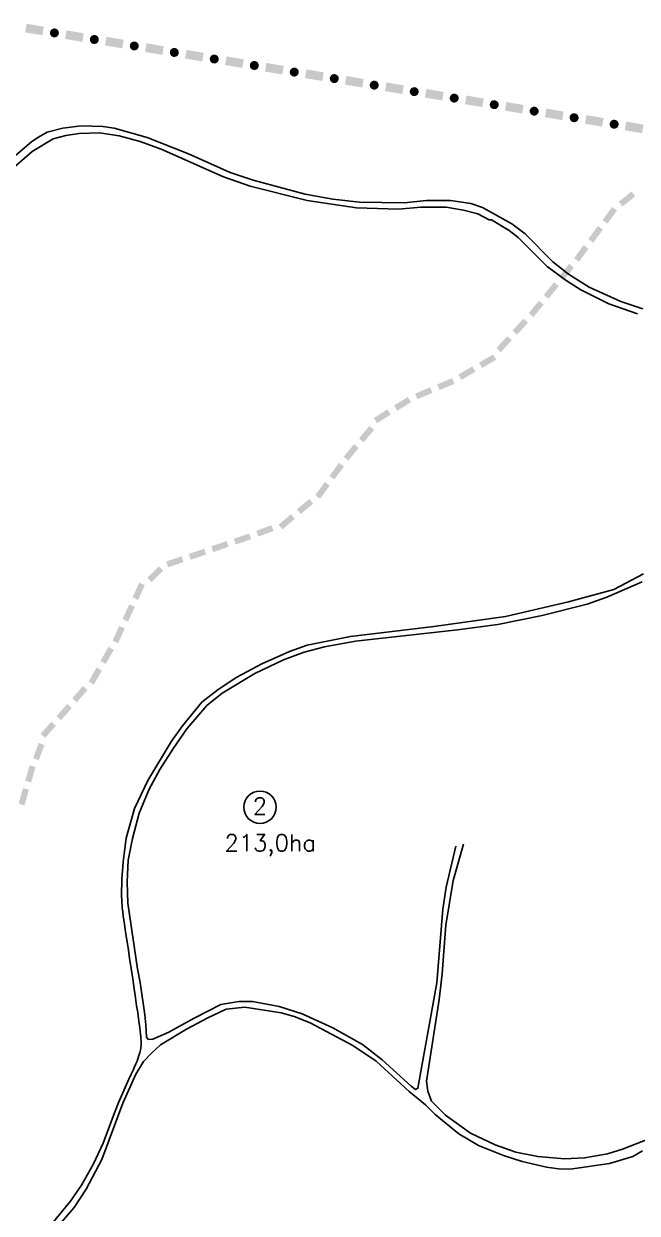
# Model space of a CAD drawing. Extents: x 628876 to 634043, y 7506730 to 7509520.
# Drawn here: x 632155 to 632799, y 7508207 to 7509455 of the extents above; entities that cross this region are included whole.
import ezdxf
from ezdxf.enums import TextEntityAlignment as Align

# ---------------------------------------------------------------- set-up
doc = ezdxf.new("R2010")
doc.units = 0
doc.header["$LTSCALE"] = 40
doc.header["$MEASUREMENT"] = 0
for name, color, linetype in [('LIMITE-BACIA', 3, 'CONTINUOUS'), ('LIMITE-PROJETO', 1, 'CONTINUOUS'), ('RUA', 7, 'CONTINUOUS'), ('TEXTO2', 5, 'CONTINUOUS')]:
    doc.layers.add(name, color=color, linetype=linetype)
doc.styles.get("Standard").update_dxf_attribs({"font": 'ROMANSBR.SHX'})

# ---------------------------------------------------------------- blocks, each defined once
blk = doc.blocks.new('G2')
at = {"layer": 'LIMITE-BACIA'}
blk.add_solid([(-8.5, -3.3), (-8.5, 3.1), (8.5, -3.2), (8.5, 3.2)], dxfattribs=at)
blk = doc.blocks.new('R2')
at = {"layer": 'LIMITE-PROJETO', "const_width": 4.67}
blk.add_lwpolyline([(-18.8, 0.2, 1), (-23.5, 0.2, 1)], format="xyb", close=True, dxfattribs=at)
at = {"layer": 'LIMITE-PROJETO'}
blk.add_solid([(9.2, 4.6), (9.2, -4.6), (-9.1, 4.7), (-9.2, -4.4)], dxfattribs=at)

msp = doc.modelspace()

# ---------------------------------------------------------------- linework, layer by layer
at = {"layer": 'RUA', "linetype": 'CONTINUOUS'}
for points in [[(632804.8, 7509155.8), (632781.8, 7509163.3), (632748.5, 7509178.6), (632726.8, 7509192.1), (632710.4, 7509205), (632681.2, 7509234.3), (632667.2, 7509245), (632636.5, 7509262.1), (632624.2, 7509266.3), (632602.8, 7509269.3), (632577.9, 7509269.5), (632554.4, 7509267), (632507.6, 7509267.7), (632479.4, 7509270.7), (632450.4, 7509275.9), (632395.9, 7509290.6), (632371.9, 7509298.9), (632328, 7509318.5), (632284.8, 7509335.3), (632250, 7509345.3), (632238.2, 7509346.9), (632215.5, 7509347.6), (632196.2, 7509345.2), (632180, 7509340.9), (632170.9, 7509335.9), (632163.7, 7509331.2), (632146.3, 7509316.3)], [(632144.9, 7509303.9), (632164.1, 7509320.9), (632186.1, 7509333.9), (632199.4, 7509337.6), (632213.4, 7509339.8), (632234.8, 7509340.2), (632255.3, 7509337.2), (632277.5, 7509331.2), (632299.6, 7509323.2), (632365, 7509294.2), (632392.9, 7509284.3), (632452.7, 7509269.2), (632504.2, 7509261.7), (632548.4, 7509260.3), (632571.9, 7509262.2), (632598.4, 7509262.4), (632616.5, 7509259.4), (632631.5, 7509255.4), (632643.6, 7509249.2), (632645.8, 7509249.2), (632664.4, 7509237.9), (632674.1, 7509230.5), (632704.5, 7509200.2), (632724.2, 7509185.4), (632739.8, 7509175.6), (632769, 7509160.9), (632799, 7509150.6)], [(632805.6, 7508877.8), (632774.2, 7508861.1), (632726.9, 7508848.4), (632660.5, 7508832.8), (632585.5, 7508822.3), (632497.9, 7508812.1), (632452.7, 7508802.7), (632434.2, 7508796.3), (632405, 7508783.4), (632378.8, 7508769.2), (632359.3, 7508756.4), (632342.2, 7508742.9), (632321.9, 7508718.1), (632310.3, 7508702.2), (632285.3, 7508660.8), (632271.6, 7508631.4), (632262.6, 7508600.3)], [(632608.7, 7508591.8), (632598.5, 7508548.9), (632595, 7508525.9), (632588.6, 7508448.7), (632568.7, 7508338), (632566.3, 7508336.8), (632561.8, 7508340.1), (632531.3, 7508367.9), (632510.7, 7508383.7), (632479.7, 7508401.3), (632447.4, 7508416.2), (632423.4, 7508423.6), (632395.2, 7508428.9), (632381, 7508429), (632362.2, 7508425.8), (632333.9, 7508411.5), (632307.6, 7508396.7), (632290.8, 7508389.5), (632285.9, 7508389), (632284.1, 7508391.5), (632283.5, 7508404.4), (632282.2, 7508415), (632277.3, 7508448.8), (632274.7, 7508463.1), (632264.4, 7508532.3), (632263.7, 7508554.5), (632265, 7508577.2), (632269.4, 7508599.9), (632276.5, 7508626.7), (632286.9, 7508651.6), (632298.2, 7508672.3), (632312.4, 7508694.9), (632326.3, 7508715), (632347.2, 7508739.5), (632363.4, 7508752.4), (632397.6, 7508773), (632427.7, 7508787.3), (632449.5, 7508795.6), (632470.9, 7508801.1), (632503.4, 7508806.9), (632610.3, 7508818.8), (632652.5, 7508824.6), (632699.2, 7508834.1), (632746.4, 7508846), (632767.1, 7508853.1), (632803.9, 7508869.4)], [(632262.6, 7508600.3), (632260.9, 7508586.8), (632259.7, 7508575.4), (632258.8, 7508565.9), (632258.3, 7508557.9), (632258.1, 7508551.4), (632258, 7508546.2), (632258, 7508542.1), (632258, 7508538.8), (632258.1, 7508536.3), (632258.1, 7508534.1), (632258.2, 7508532), (632258.4, 7508529.8), (632258.7, 7508527), (632259.1, 7508523.4), (632259.7, 7508518.6), (632260.6, 7508512.4), (632261.8, 7508504.6), (632263.1, 7508495.5), (632264.7, 7508485.3), (632266.3, 7508474.5), (632267.9, 7508463.5), (632269.6, 7508452.6), (632271.1, 7508442.2), (632272.5, 7508432.8), (632273.7, 7508424.4), (632274.8, 7508417.3), (632275.6, 7508411.1), (632276.3, 7508405.9), (632276.9, 7508401.5), (632277.3, 7508397.9), (632277.7, 7508394.8), (632278, 7508392.2), (632278.2, 7508390), (632278.3, 7508388.1), (632278.4, 7508386.4), (632278.5, 7508384.9), (632278.4, 7508383.6), (632278.3, 7508382.4), (632278.2, 7508381.1), (632278, 7508379.8), (632277.8, 7508378.4), (632277.4, 7508376.8), (632277, 7508375.1), (632276.5, 7508373.2), (632275.8, 7508371.2), (632275, 7508368.9), (632274.1, 7508366.4), (632272.9, 7508363.7), (632271.6, 7508360.6), (632270, 7508357.1), (632268, 7508352.8), (632265.6, 7508347.6), (632262.7, 7508341.1), (632259.3, 7508333.2), (632255.2, 7508323.6), (632250.4, 7508312)], [(632616.5, 7508594.2), (632605.9, 7508555.8), (632598.2, 7508508.9), (632595.7, 7508477)], [(632595.7, 7508477), (632594.3, 7508458), (632591.2, 7508431.2), (632577.8, 7508345.4), (632579.1, 7508335), (632583.1, 7508324.5), (632597.6, 7508309.7), (632623.8, 7508290.8), (632649.7, 7508278.5), (632671.6, 7508271), (632694.5, 7508266.2), (632722.5, 7508264), (632743.7, 7508264.9), (632767.6, 7508269), (632783.3, 7508274), (632821.8, 7508289)], [(632804.4, 7508272.2), (632794.1, 7508266.4), (632769.9, 7508259), (632731, 7508253.4), (632719.2, 7508253.2), (632703.7, 7508255.2), (632678.2, 7508261), (632658.7, 7508267.3), (632632.3, 7508278), (632611.8, 7508290), (632586.8, 7508310.4), (632576.6, 7508320.6), (632559.6, 7508334.5), (632525.1, 7508366.5), (632500.5, 7508382.8), (632455.8, 7508406.7), (632438.9, 7508413.3), (632425.3, 7508417.1), (632387.2, 7508422.9), (632367.7, 7508421), (632348.3, 7508411.9), (632326.1, 7508400.1), (632298.9, 7508383.5), (632289.2, 7508374.9), (632280.9, 7508366), (632272.9, 7508352.7), (632259.3, 7508322.2), (632237.3, 7508263.2), (632220.6, 7508232), (632208.1, 7508213), (632181.5, 7508182.2)], [(632250.4, 7508312), (632238.7, 7508280.2), (632228.5, 7508258.6), (632215.9, 7508236.1), (632204.4, 7508219.6), (632184.9, 7508195.8), (632174.6, 7508185.6), (632165.4, 7508178.7), (632141.3, 7508164.5), (632123.8, 7508157.7), (632110.7, 7508154.6), (632097.9, 7508152.9), (632082, 7508152.5), (632078.9, 7508155.3), (632076.8, 7508161.4), (632071.7, 7508194.6), (632070.5, 7508212.2), (632067.1, 7508225.7), (632060.9, 7508233.2), (632042.1, 7508248.5), (632026.2, 7508258.6), (631966.2, 7508288.6), (631962.1, 7508292)]]:
    msp.add_lwpolyline(points, dxfattribs=at)
at = {"layer": 'TEXTO2'}
msp.add_circle((632403.1, 7508632.8), 17, dxfattribs=at)

# ---------------------------------------------------------------- block references
at = {"layer": 'LIMITE-BACIA', "xscale": 1.0000005, "yscale": 1.0000005, "zscale": 1.0000005}
for p, rotation in [((632788.2, 7509270.9), 218.3225880367652), ((632770.1, 7509253.8), 233.2167269174948), ((632755.2, 7509233.8), 233.2167269174948), ((632740.2, 7509213.8), 233.2167269174948), ((632724.6, 7509194.2), 230.5959547836649), ((632708.7, 7509174.9), 230.5959547836649), ((632692.9, 7509155.6), 230.5959547836649), ((632676.2, 7509137), 227.2644355079985), ((632659.2, 7509118.6), 227.2644355079985), ((632641.9, 7509100.7), 209.8518382674115), ((632620.2, 7509088.2), 209.8518382674115), ((632598.1, 7509076.7), 202.5515303046211), ((632575, 7509067.1), 202.5515303046211), ((632552.7, 7509056), 211.5203485400949), ((632531.4, 7509042.9), 211.5203485400949), ((632514.9, 7509024.2), 229.8227252491359), ((632498.8, 7509005.1), 229.8227252491359), ((632483.6, 7508985.3), 233.4418403159341), ((632468.7, 7508965.2), 233.4418403159341), ((632450.4, 7508948.3), 219.8175949204042), ((632431.2, 7508932.3), 219.8175949204042), ((632384.8, 7508914.2), 198.7559388033272), ((632408.3, 7508922.7), 199.9476561445639), ((632337.5, 7508898.2), 198.475499584996), ((632361.1, 7508906.2), 198.7559388033272), ((632313.8, 7508890.3), 198.475499584996), ((632293.2, 7508877.2), 224.4130220922454), ((632275.9, 7508859.3), 245.2371115425618), ((632265.4, 7508836.6), 245.2371115425618), ((632254.9, 7508813.9), 245.2371115425618), ((632242.8, 7508792.1), 240.0915691606289), ((632230.3, 7508770.4), 240.0915691606289), ((632214.2, 7508751.4), 228.7270761603853), ((632197.7, 7508732.6), 228.1090611580981), ((632181, 7508714), 228.1090611580981), ((632171.1, 7508691.2), 248.9015164813037), ((632162.3, 7508667.8), 253.9341411105636), ((632155.4, 7508643.8), 253.9341411105636)]:
    msp.add_blockref('G2', p, dxfattribs=dict(at, rotation=rotation))
at = {"layer": 'LIMITE-PROJETO', "xscale": 1.0000005, "yscale": 1.0000005, "zscale": 1.0000005, "rotation": 170.7354175582878}
for p in [(632166.6, 7509448.8), (632208.5, 7509441.9), (632250.4, 7509435.1), (632292.4, 7509428.3), (632334.3, 7509421.4), (632376.3, 7509414.6), (632418.2, 7509407.7), (632460.2, 7509400.9), (632502.1, 7509394), (632544.1, 7509387.2), (632586, 7509380.4), (632628, 7509373.5), (632669.9, 7509366.7), (632711.8, 7509359.8), (632753.8, 7509353), (632795.7, 7509346.1)]:
    msp.add_blockref('R2', p, dxfattribs=at)

# ---------------------------------------------------------------- texts
at = {"layer": 'TEXTO2'}
msp.add_text('2', height=17.5, dxfattribs=at).set_placement((632403, 7508625.3), align=Align.CENTER)
msp.add_text('213,0ha', height=17.5, dxfattribs=at).set_placement((632365.9, 7508586.7))

doc.saveas('drawing.dxf')
